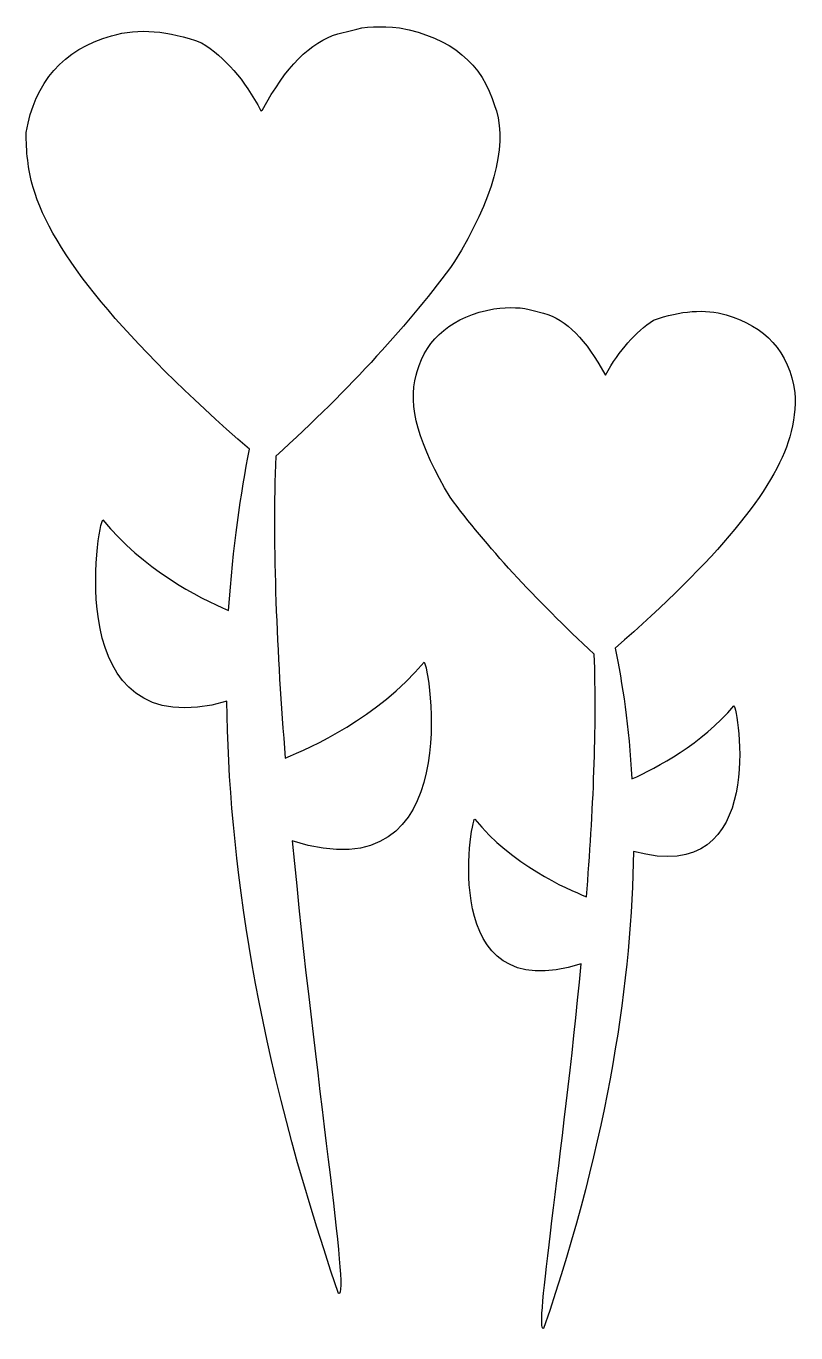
# Model space of a CAD drawing. Header units: centimetres. Extents: x -8.3 to 8.3, y -14.2 to 14.1.
import ezdxf

# ---------------------------------------------------------------- set-up
doc = ezdxf.new("R2010")
doc.units = ezdxf.units.CM
doc.header["$MEASUREMENT"] = 0
doc.layers.add('Layer 1', color=7, linetype='Continuous')

msp = doc.modelspace()

# ---------------------------------------------------------------- linework, layer by layer
at = {"layer": 'Layer 1'}
for points in [[(-2.71256, -1.7272), (-2.90137, 0.55801), (-2.99588, 2.84324), (-2.92031, 4.80748), (-2.92031, 4.80748), (-1.29598, 6.28042), (-0.01185, 7.69697), (0.95155, 9.01901), (0.95155, 9.01901), (1.78255, 10.37873), (2.08455, 11.47432), (1.85783, 12.28635), (1.85783, 12.28635), (1.85783, 12.28635), (1.82015, 12.38062), (1.82015, 12.38062), (1.82015, 12.38062), (1.55586, 13.30613), (0.87577, 13.87277), (-0.23857, 14.08052), (-0.23857, 14.08052), (-0.65405, 14.11817), (-0.99374, 14.11817), (-1.27703, 14.0239), (-1.27703, 14.0239), (-1.27703, 14.0239), (-1.57929, 13.94833), (-1.57929, 13.94833), (-1.57929, 13.94833), (-2.16487, 13.77826), (-2.71256, 13.23057), (-3.20363, 12.30532), (-3.20363, 12.30532), (-3.20363, 12.30532), (-3.24128, 12.28635), (-3.24128, 12.28635), (-3.24128, 12.28635), (-3.60016, 12.9662), (-4.01566, 13.43832), (-4.52567, 13.75955), (-4.52567, 13.75955), (-5.24343, 14.0239), (-5.88537, 14.08052), (-6.47097, 13.91042), (-6.47097, 13.91042), (-7.5284, 13.60842), (-8.13292, 12.9096), (-8.32173, 11.81425), (-8.32173, 11.81425), (-8.32173, 11.41745), (-8.28408, 11.02092), (-8.1706, 10.62439), (-8.1706, 10.62439), (-7.77407, 9.22675), (-6.20662, 7.31911), (-3.48697, 4.95834), (-3.48697, 4.95834), (-3.67575, 4.01412), (-3.84582, 2.84323), (-3.9401, 1.46454), (-3.9401, 1.46454), (-4.60127, 1.74786), (-5.80983, 2.37111), (-6.65978, 3.42854), (-6.65978, 3.42854), (-6.75429, 3.42854), (-7.62294, -1.53843), (-3.97802, -0.49968), (-3.97802, -0.49968), (-3.94011, -3.82367), (-3.35456, -8.11076), (-1.56039, -13.3234), (-1.56039, -13.3234), (-1.31499, -13.41791), (-2.0704, -8.75299), (-2.56144, -3.52162), (-2.56144, -3.52162), (1.27253, -4.74918), (0.38491, 0.35021), (0.29037, 0.35021), (0.29037, 0.35021), (-0.71064, -0.85852), (-2.16487, -1.50074), (-2.71256, -1.7272)], [(8.20372, 5.22298), (8.29823, 5.54397), (8.33591, 5.86491), (8.31696, 6.18614), (8.31696, 6.18614), (8.1848, 7.07374), (7.67479, 7.62143), (6.82505, 7.8668), (6.82505, 7.8668), (6.37163, 7.99925), (5.84297, 7.96134), (5.25739, 7.75361), (5.25739, 7.75361), (4.86081, 7.48926), (4.5209, 7.11141), (4.21861, 6.5637), (4.21861, 6.5637), (4.21861, 6.5637), (4.19969, 6.5827), (4.19969, 6.5827), (4.19969, 6.5827), (3.80308, 7.31914), (3.36869, 7.77256), (2.87786, 7.90474), (2.87786, 7.90474), (2.87786, 7.90474), (2.65116, 7.96133), (2.65116, 7.96133), (2.65116, 7.96133), (2.42449, 8.0369), (2.14112, 8.0369), (1.80124, 7.99924), (1.80124, 7.99924), (0.91362, 7.82914), (0.34698, 7.37601), (0.13923, 6.63931), (0.13923, 6.63931), (0.13923, 6.63931), (0.12026, 6.56372), (0.12026, 6.56372), (0.12026, 6.56372), (-0.06852, 5.90284), (0.17685, 5.03395), (0.85697, 3.91966), (0.85697, 3.91966), (1.63138, 2.8622), (2.66984, 1.72896), (3.97323, 0.52013), (3.97323, 0.52013), (4.02985, -1.06629), (3.95426, -2.89837), (3.80308, -4.73018), (3.80308, -4.73018), (3.36869, -4.56032), (2.17904, -4.03136), (1.38571, -3.04923), (1.38571, -3.04923), (1.31017, -3.04923), (0.5737, -7.18546), (3.68989, -6.18441), (3.68989, -6.18441), (3.29336, -10.39621), (2.66984, -14.17332), (2.87788, -14.07878), (2.87788, -14.07878), (4.31314, -9.88617), (4.78529, -6.43005), (4.82312, -3.74802), (4.82312, -3.74802), (7.76926, -4.57902), (7.07044, -0.59419), (6.99487, -0.59419), (6.99487, -0.59419), (6.29605, -1.42519), (5.33292, -1.93494), (4.78526, -2.18061), (4.78526, -2.18061), (4.72864, -1.04732), (4.57748, -0.1031), (4.42638, 0.65231), (4.42638, 0.65231), (6.61736, 2.5599), (7.88278, 4.08972), (8.20372, 5.22298)]]:
    msp.add_open_spline(points, degree=3, knots=[0, 0, 0, 0, 0.04545455, 0.04545455, 0.04545455, 0.04545455, 0.09090909, 0.09090909, 0.09090909, 0.09090909, 0.13636364, 0.13636364, 0.13636364, 0.13636364, 0.18181818, 0.18181818, 0.18181818, 0.18181818, 0.22727273, 0.22727273, 0.22727273, 0.22727273, 0.27272727, 0.27272727, 0.27272727, 0.27272727, 0.31818182, 0.31818182, 0.31818182, 0.31818182, 0.36363636, 0.36363636, 0.36363636, 0.36363636, 0.40909091, 0.40909091, 0.40909091, 0.40909091, 0.45454545, 0.45454545, 0.45454545, 0.45454545, 0.5, 0.5, 0.5, 0.5, 0.54545455, 0.54545455, 0.54545455, 0.54545455, 0.59090909, 0.59090909, 0.59090909, 0.59090909, 0.63636364, 0.63636364, 0.63636364, 0.63636364, 0.68181818, 0.68181818, 0.68181818, 0.68181818, 0.72727273, 0.72727273, 0.72727273, 0.72727273, 0.77272727, 0.77272727, 0.77272727, 0.77272727, 0.81818182, 0.81818182, 0.81818182, 0.81818182, 0.86363636, 0.86363636, 0.86363636, 0.86363636, 0.90909091, 0.90909091, 0.90909091, 0.90909091, 1, 1, 1, 1], dxfattribs=at)

doc.saveas('drawing.dxf')
